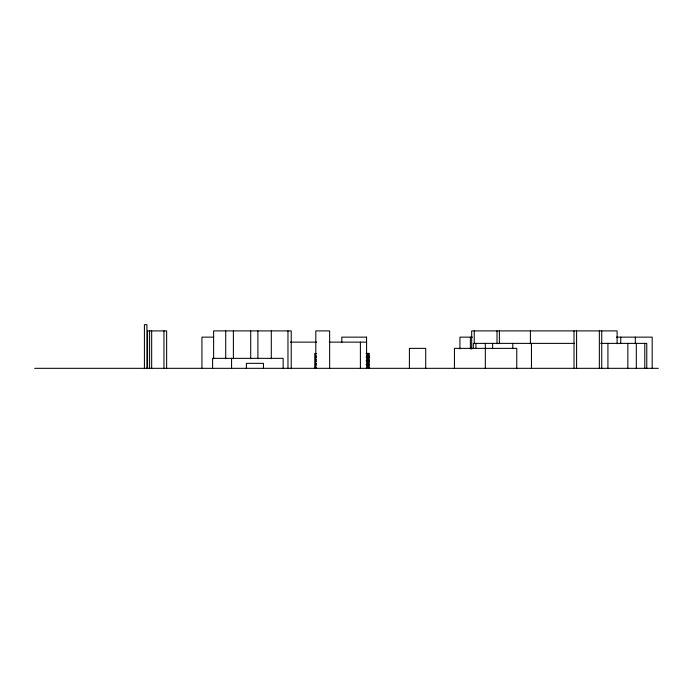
<?xml version="1.0" encoding="UTF-8"?>
<svg xmlns="http://www.w3.org/2000/svg" width="693" height="693" viewBox="0 0 693 693"><rect width="100%" height="100%" fill="white"/><g stroke="black" fill="none" stroke-linecap="round" stroke-linejoin="round"><path stroke-width="1.04" d="M213.721 337.144L201.932 337.144L201.932 368.329M366.649 337.144L341.788 337.144L341.788 342.524M472.531 337.144L459.935 337.144L459.935 348.977M616.493 337.144L652.182 337.144L652.182 368.329M290.393 342.134L316.675 342.134M329.262 342.134L366.649 342.134M574.332 343.381L473.345 343.381L473.345 348.579M600.684 343.381L646.777 343.381L646.777 368.329M366.06 353.361L369.265 353.361L369.265 368.329M316.458 353.612L315.532 353.612L315.532 356.107L316.458 356.107M366.06 357.103L369.265 357.103M316.458 357.354L315.532 357.354L315.532 359.849L316.458 359.849M366.06 360.845L369.265 360.845M316.458 361.096L315.532 361.096L315.532 363.591L316.458 363.591M366.06 364.587L369.265 364.587M316.458 364.839L315.532 364.839L315.532 367.333L316.458 367.333M34.65 368.329L658.35 368.329M644.785 343.381L644.785 368.329M636.313 343.381L636.313 368.329M635.316 337.144L635.316 343.598M627.849 343.381L627.849 368.329M620.746 337.144L620.746 343.598M617.108 343.737L617.108 330.907L471.673 330.907L471.673 349.081M607.926 343.381L607.926 368.329M601.732 330.907L601.732 368.329M599.35 330.907L599.35 368.329M576.585 330.907L576.585 368.329M574.012 330.907L574.012 368.329M531.462 343.381L531.462 368.329M530.414 330.907L530.414 343.737M516.761 368.329L516.761 348.371L454.443 348.371L454.443 368.329M512.785 343.381L512.785 348.579M499.393 330.907L499.393 343.737M497.011 330.907L497.011 343.737M492.61 343.381L492.61 348.579M485.334 343.381L485.334 368.329M475.926 343.381L475.926 348.579M474.246 330.907L474.246 343.737M470.382 337.144L470.382 348.977M425.71 368.329L425.71 348.371L409.407 348.371L409.407 368.329M366.554 337.144L366.649 368.329M360.395 342.134L360.395 368.329M329.651 368.329L329.651 330.907L315.809 330.907L315.809 368.329M314.761 353.361L314.761 368.329M291.233 368.329L291.233 330.907L213.617 330.907L213.617 358.705M287.967 330.907L287.967 368.329M283.151 368.329L283.151 358.35L212.595 358.35L212.595 368.329M271.301 330.907L271.301 358.705M263.461 368.329L263.461 363.34L246.379 363.34L246.379 368.329M257.9 330.907L257.9 358.705M250.71 330.907L250.71 358.705M233.385 330.907L233.385 358.705M231.575 358.35L231.575 368.329M225.71 330.907L225.71 358.705M166.641 368.329L166.641 330.907L147.557 330.907L147.557 368.329M163.964 330.907L163.964 368.329M151.663 330.907L151.663 368.329M149.593 330.907L149.593 368.329M146.916 368.329L146.916 324.671L144.421 324.671L144.421 368.329M368.494 353.612L367.559 353.612L367.559 356.107L368.494 356.107L368.494 353.612M368.494 357.354L367.559 357.354L367.559 359.849L368.494 359.849L368.494 357.354M368.494 361.096L367.559 361.096L367.559 363.591L368.494 363.591L368.494 361.096M368.494 364.839L367.559 364.839L367.559 367.333L368.494 367.333L368.494 364.839"/></g></svg>
